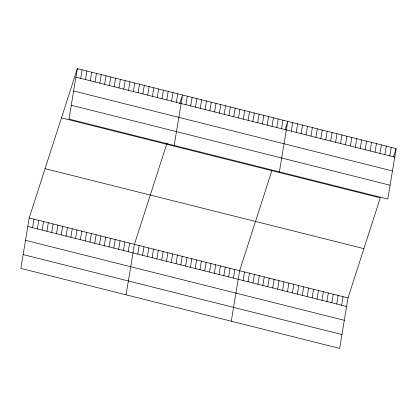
<?xml version="1.0" encoding="UTF-8"?>
<svg xmlns="http://www.w3.org/2000/svg" width="417" height="417" viewBox="0 0 417 417"><rect width="100%" height="100%" fill="white"/><g stroke="black" fill="none" stroke-linecap="round" stroke-linejoin="round"><path stroke-width="0.63" d="M77.338 68.602L68.982 119.069L387.794 199.05L396.15 148.582L77.338 68.602L29.206 217.95L20.85 268.418L339.662 348.398L348.018 297.931L380.268 197.867L61.455 117.886M32.573 227.703L33.986 219.149M37.353 228.902L38.771 220.348M42.138 230.101L43.55 221.547M46.918 231.299L48.336 222.746M51.703 232.498L53.115 223.95M80.705 78.354L82.118 69.801M56.483 233.697L57.9 225.149M85.485 79.553L86.903 70.999M61.263 234.901L62.68 226.348M90.27 80.752L91.683 72.198M66.048 236.1L67.46 227.546M95.05 81.951L96.468 73.402M70.827 237.299L72.245 228.745M99.83 83.15L101.248 74.601M75.613 238.498L77.025 229.944M104.615 84.354L106.033 75.8M80.392 239.697L81.81 231.148M109.395 85.553L110.813 76.999M85.177 240.896L86.59 232.347M114.18 86.752L115.592 78.198M89.957 242.1L91.375 233.546M118.96 87.951L120.377 79.397M94.742 243.299L96.155 234.745M123.745 89.149L125.157 80.601M99.522 244.498L100.94 235.944M128.525 90.348L129.942 81.8M104.302 245.696L105.72 237.143M133.31 91.552L134.722 82.999M109.087 246.895L110.505 238.342M138.09 92.751L139.507 84.198M113.867 248.094L115.285 239.546M142.869 93.95L144.287 85.396M118.652 249.293L120.065 240.745M147.654 95.149L149.072 86.595M123.432 250.497L124.85 241.943M152.434 96.348L153.852 87.794M128.217 251.696L129.63 243.142M157.219 97.547L158.632 88.998M126.059 294.814L134.415 244.341L167.04 143.104M161.999 98.751L163.417 90.197M137.782 254.094L139.195 245.54M166.784 99.95L168.197 91.396M142.562 255.293L143.98 246.744M171.564 101.149L172.982 92.595M147.342 256.491L148.76 247.943M176.349 102.347L177.762 93.794M152.127 257.696L153.545 249.142M174.191 145.465L182.547 94.993L179.711 103.797M156.907 258.894L158.324 250.341M185.914 104.745L187.327 96.197M161.692 260.093L163.104 251.54M190.694 105.944L192.112 97.396M166.472 261.292L167.889 252.738M195.474 107.148L196.892 98.594M171.257 262.491L172.669 253.943M200.259 108.347L201.672 99.793M176.037 263.69L177.454 255.141M205.039 109.546L206.457 100.992M180.822 264.894L182.234 256.34M209.824 110.745L211.237 102.191M185.601 266.093L187.019 257.539M214.604 111.944L216.022 103.395M190.387 267.292L191.799 258.738M219.389 113.143L220.802 104.594M195.166 268.491L196.584 259.937M224.169 114.347L225.587 105.793M199.946 269.69L201.364 261.136M228.954 115.545L230.366 106.992M204.731 270.888L206.144 262.34M233.734 116.744L235.152 108.191M209.511 272.087L210.929 263.539M238.514 117.943L239.931 109.39M214.296 273.291L215.709 264.738M243.299 119.142L244.716 110.588M219.076 274.49L220.494 265.937M248.079 120.341L249.496 111.792M223.861 275.689L225.274 267.135M252.864 121.54L254.276 112.991M228.641 276.888L230.059 268.334M257.643 122.744L259.061 114.19M233.426 278.087L234.839 269.538M262.429 123.943L263.841 115.389M231.268 321.205L239.624 270.737L271.868 170.673M267.208 125.142L268.626 116.588M243.132 280.526L244.55 271.973M271.993 126.341L273.406 117.787M248.058 281.762L249.475 273.208M276.773 127.539L278.191 118.991M252.989 282.997L254.401 274.443M281.553 128.738L282.971 120.19M257.914 284.232L259.332 275.679M279.4 171.856L287.756 121.389L285.108 129.604M262.84 285.468L264.258 276.914M291.264 131.178L292.682 122.624M267.766 286.703L269.184 278.149M296.19 132.413L297.608 123.859M272.697 287.938L274.11 279.39M301.121 133.648L302.534 125.095M277.623 289.174L279.041 280.625M306.047 134.884L307.465 126.33M282.549 290.414L283.967 281.861M310.973 136.119L312.39 127.571M287.475 291.65L288.892 283.096M315.898 137.355L317.316 128.806M292.406 292.885L293.818 284.331M320.829 138.59L322.242 130.041M297.331 294.121L298.749 285.567M325.755 139.831L327.173 131.277M302.257 295.356L303.675 286.802M330.681 141.066L332.099 132.512M307.183 296.591L308.601 288.043M335.607 142.301L337.025 133.748M312.114 297.827L313.527 289.278M340.538 143.537L341.95 134.983M317.04 299.062L318.458 290.513M345.464 144.772L346.881 136.218M321.966 300.303L323.383 291.749M350.389 146.007L351.807 137.459M326.892 301.538L328.309 292.984M355.315 147.243L356.733 138.694M331.823 302.773L333.235 294.22M360.246 148.483L361.659 139.93M336.748 304.009L338.166 295.455M365.172 149.719L366.59 141.165M341.674 305.244L343.092 296.69M370.098 150.954L371.516 142.4M375.024 152.189L376.442 143.636M379.955 153.425L381.367 144.871M384.881 154.66L386.298 146.106M389.806 155.895L391.224 147.347M393.502 156.797L396.15 148.582M75.92 77.155L394.732 157.131M73.632 90.984L392.444 170.965M71.271 105.24L390.083 185.216M45.088 168.666L363.9 248.641M29.206 217.95L348.018 297.931M27.788 226.504L346.6 306.479M25.5 240.333L344.312 320.313M23.138 254.584L341.95 334.564"/></g></svg>
